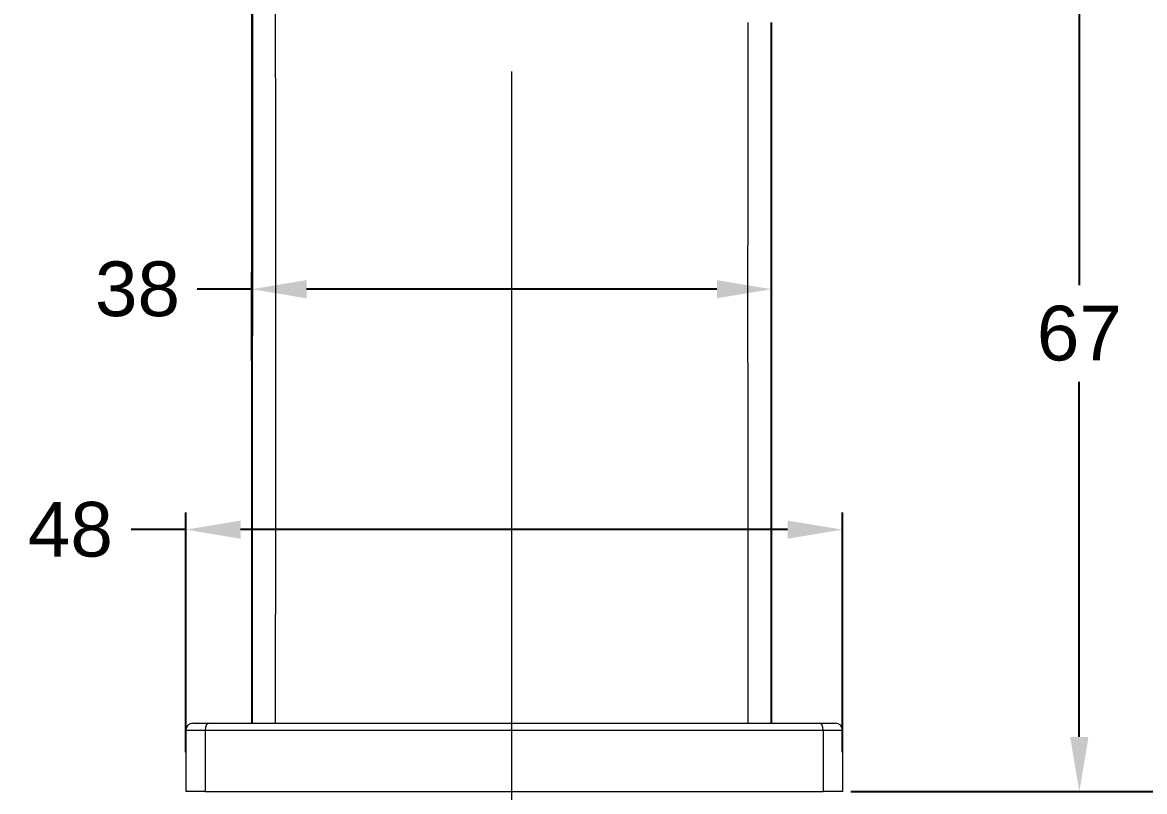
# Model space of a CAD drawing. Header units: millimetres. Extents: x 13304 to 14145, y -3112 to -2518.
# Drawn here: x 13575.3 to 13657.4, y -2904.8 to -2848.6 of the extents above; entities that cross this region are included whole.
import ezdxf

# ---------------------------------------------------------------- set-up
doc = ezdxf.new("R2010")
doc.units = ezdxf.units.MM
doc.linetypes.add('CENTERX2', pattern=[101.6, 63.5, -12.7, 12.7, -12.7])
doc.layers.add('CENTER', color=1, linetype='CENTERX2', lineweight=15)
doc.layers.add('DIM_', color=5, linetype='Continuous', lineweight=9)
doc.styles.get("Standard").update_dxf_attribs({"font": 'arial.ttf'})
doc.dimstyles.new('사본(2) STANDARD', dxfattribs={"dimscale": 0, "dimtxt": 4, "dimasz": 4, "dimexe": 1.25, "dimexo": 0.625, "dimgap": 1.5, "dimtad": 3, "dimtih": 1, "dimtoh": 1, "dimdec": 1, "dimzin": 9, "dimdsep": 46, "dimtxsty": 'Standard', "dimcen": 2.5, "dimclrd": 5, "dimclre": 5, "dimclrt": 5, "dimadec": 0, "dimazin": 0, "dimtfac": 1, "dimtdec": 1, "dimtmove": 0, "dimatfit": 3, "dimfxl": 1.25, "dimtfill": 1, "dimtolj": 1, "dimtzin": 0, "dimarcsym": 0})

# ---------------------------------------------------------------- blocks, each defined once
blk = doc.blocks.new('*D1')
at = {"layer": 'Defpoints', "color": 0, "transparency": 16777216}
for p in [(13611.112, -2735.149), (13694.137, -2735.149), (13635.287, -2904.833)]:
    blk.add_point(p, dxfattribs=at)
at = {"layer": 'DIM_', "color": 5, "lineweight": -2, "transparency": 16777216}
for p, q in [((13611.737, -2735.149), (13695.387, -2735.149)), ((13694.137, -2739.149), (13694.137, -2816.449)), ((13694.137, -2900.833), (13694.137, -2823.534)), ((13635.912, -2904.833), (13695.387, -2904.833))]:
    blk.add_line(p, q, dxfattribs=at)
at = {"layer": 'DIM_', "color": 5, "transparency": 16777216}
for points in [[(13693.471, -2739.149), (13694.804, -2739.149), (13694.137, -2735.149)], [(13693.471, -2900.833), (13694.804, -2900.833), (13694.137, -2904.833)]]:
    blk.add_solid(points, dxfattribs=at)
at = {"layer": 'DIM_', "color": 5, "transparency": 16777216, "insert": (13694.137, -2819.991), "char_height": 4, "attachment_point": 5, "bg_fill": 3, "box_fill_scale": 1.1, "bg_fill_color": 256, "bg_fill_true_color": 13158600, "bg_fill_transparency": 0}
blk.add_mtext('\\A1;169.7', dxfattribs=at)
blk = doc.blocks.new('*D2')
at = {"layer": 'Defpoints', "color": 0, "transparency": 16777216}
for p in [(13635.287, -2885.678), (13587.287, -2902.583), (13635.287, -2902.583)]:
    blk.add_point(p, dxfattribs=at)
at = {"layer": 'DIM_', "color": 5, "lineweight": -2, "transparency": 16777216}
for p, q in [((13587.287, -2901.958), (13587.287, -2884.428)), ((13635.287, -2901.958), (13635.287, -2884.428)), ((13587.287, -2885.678), (13583.287, -2885.678)), ((13631.287, -2885.678), (13591.287, -2885.678))]:
    blk.add_line(p, q, dxfattribs=at)
at = {"layer": 'DIM_', "color": 5, "transparency": 16777216}
for points in [[(13591.287, -2885.012), (13591.287, -2886.345), (13587.287, -2885.678)], [(13631.287, -2885.012), (13631.287, -2886.345), (13635.287, -2885.678)]]:
    blk.add_solid(points, dxfattribs=at)
at = {"layer": 'DIM_', "color": 5, "transparency": 16777216, "insert": (13578.837, -2885.678), "char_height": 4, "attachment_point": 5, "bg_fill": 3, "box_fill_scale": 1.1, "bg_fill_color": 256, "bg_fill_true_color": 13158600, "bg_fill_transparency": 0}
blk.add_mtext('\\A1;48', dxfattribs=at)
blk = doc.blocks.new('*D3')
at = {"layer": 'Defpoints', "color": 0, "transparency": 16777216}
for p in [(13630.111, -2868.093), (13592.111, -2873.967), (13630.111, -2873.967)]:
    blk.add_point(p, dxfattribs=at)
at = {"layer": 'DIM_', "color": 5, "lineweight": -2, "transparency": 16777216}
for p, q in [((13592.111, -2873.342), (13592.111, -2866.843)), ((13630.111, -2873.342), (13630.111, -2866.843)), ((13592.111, -2868.093), (13588.111, -2868.093)), ((13626.111, -2868.093), (13596.111, -2868.093))]:
    blk.add_line(p, q, dxfattribs=at)
at = {"layer": 'DIM_', "color": 5, "transparency": 16777216}
for points in [[(13596.111, -2867.426), (13596.111, -2868.76), (13592.111, -2868.093)], [(13626.111, -2867.426), (13626.111, -2868.76), (13630.111, -2868.093)]]:
    blk.add_solid(points, dxfattribs=at)
at = {"layer": 'DIM_', "color": 5, "transparency": 16777216, "insert": (13583.743, -2868.093), "char_height": 4, "attachment_point": 5, "bg_fill": 3, "box_fill_scale": 1.1, "bg_fill_color": 256, "bg_fill_true_color": 13158600, "bg_fill_transparency": 0}
blk.add_mtext('\\A1;38', dxfattribs=at)
blk = doc.blocks.new('*D4')
at = {"layer": 'Defpoints', "color": 0, "transparency": 16777216}
for p in [(13628.311, -2779.833), (13635.287, -2904.833), (13674.261, -2904.833)]:
    blk.add_point(p, dxfattribs=at)
at = {"layer": 'DIM_', "color": 5, "lineweight": -2, "transparency": 16777216}
for p, q in [((13628.936, -2779.833), (13675.511, -2779.833)), ((13674.261, -2783.833), (13674.261, -2838.791)), ((13674.261, -2900.833), (13674.261, -2845.876)), ((13635.912, -2904.833), (13675.511, -2904.833))]:
    blk.add_line(p, q, dxfattribs=at)
at = {"layer": 'DIM_', "color": 5, "transparency": 16777216}
for points in [[(13673.594, -2783.833), (13674.927, -2783.833), (13674.261, -2779.833)], [(13673.594, -2900.833), (13674.927, -2900.833), (13674.261, -2904.833)]]:
    blk.add_solid(points, dxfattribs=at)
at = {"layer": 'DIM_', "color": 5, "transparency": 16777216, "insert": (13674.261, -2842.333), "char_height": 4, "attachment_point": 5, "bg_fill": 3, "box_fill_scale": 1.1, "bg_fill_color": 256, "bg_fill_true_color": 13158600, "bg_fill_transparency": 0}
blk.add_mtext('\\A1;125', dxfattribs=at)
blk = doc.blocks.new('*D7')
at = {"layer": 'Defpoints', "color": 0, "transparency": 16777216}
for p in [(13646.137, -2837.833), (13646.137, -2904.833), (13652.615, -2904.833)]:
    blk.add_point(p, dxfattribs=at)
at = {"layer": 'DIM_', "color": 5, "lineweight": -2, "transparency": 16777216}
for p, q in [((13646.762, -2837.833), (13653.865, -2837.833)), ((13652.615, -2841.833), (13652.615, -2867.791)), ((13652.615, -2900.833), (13652.615, -2874.876)), ((13646.762, -2904.833), (13653.865, -2904.833))]:
    blk.add_line(p, q, dxfattribs=at)
at = {"layer": 'DIM_', "color": 5, "transparency": 16777216}
for points in [[(13651.949, -2841.833), (13653.282, -2841.833), (13652.615, -2837.833)], [(13651.949, -2900.833), (13653.282, -2900.833), (13652.615, -2904.833)]]:
    blk.add_solid(points, dxfattribs=at)
at = {"layer": 'DIM_', "color": 5, "transparency": 16777216, "insert": (13652.615, -2871.333), "char_height": 4, "attachment_point": 5, "bg_fill": 3, "box_fill_scale": 1.1, "bg_fill_color": 256, "bg_fill_true_color": 13158600, "bg_fill_transparency": 0}
blk.add_mtext('\\A1;67', dxfattribs=at)

msp = doc.modelspace()

# ---------------------------------------------------------------- linework, layer by layer
at = {"linetype": 'Continuous', "lineweight": 13}
for p, q in [((13587.287, -2900.333), (13588.692, -2900.333)), ((13588.692, -2900.333), (13633.882, -2900.333)), ((13588.692, -2900.333), (13588.692, -2904.833)), ((13633.882, -2900.333), (13635.287, -2900.333)), ((13633.882, -2900.333), (13633.882, -2904.833))]:
    msp.add_line(p, q, dxfattribs=at)
at = {"linetype": 'Continuous', "lineweight": 18}
for p, q in [((13587.287, -2900.333), (13587.287, -2904.833)), ((13587.787, -2899.833), (13588.958, -2899.833)), ((13588.958, -2899.833), (13633.616, -2899.833)), ((13633.616, -2899.833), (13634.787, -2899.833)), ((13635.287, -2900.333), (13635.287, -2904.833)), ((13588.692, -2904.833), (13587.287, -2904.833)), ((13588.692, -2904.833), (13633.882, -2904.833)), ((13635.287, -2904.833), (13633.882, -2904.833))]:
    msp.add_line(p, q, dxfattribs=at)
for centre, start, end in [((13587.787, -2900.333), 90, 180), ((13634.787, -2900.333), 0, 90)]:
    msp.add_arc(centre, 0.5, start, end, dxfattribs=at)
at = {"linetype": 'Continuous', "lineweight": 13}
for centre, start_param, end_param in [((13588.958, -2900.333), 0, 1.570796), ((13633.616, -2900.333), 4.712389, 6.283185)]:
    msp.add_ellipse(centre, major_axis=(0, 0.5), ratio=0.531646, start_param=start_param, end_param=end_param, dxfattribs=at)
at = {"linetype": 'Continuous', "lineweight": 0}
msp.add_open_spline([(13592.111, -2899.833), (13592.111, -2898.098), (13592.111, -2894.409), (13592.111, -2888.259), (13592.111, -2881.393), (13592.111, -2873.666), (13592.111, -2864.887), (13592.111, -2854.882), (13592.111, -2844.164), (13592.111, -2832.997), (13592.111, -2820.872), (13592.111, -2811.953), (13592.111, -2807.3)], degree=3, dxfattribs=at)
for points, knots in [([(13592.118, -2807.321), (13592.123, -2813.033), (13592.131, -2824.241), (13592.141, -2840.728), (13592.143, -2856.568), (13592.141, -2871.76), (13592.138, -2886.11), (13592.137, -2895.396), (13592.136, -2899.834)], [0, 0, 0, 0, 0.185207, 0.363423, 0.534646, 0.698875, 0.856113, 1, 1, 1, 1]), ([(13593.839, -2899.833), (13593.84, -2898.659), (13593.844, -2895.426), (13593.849, -2889.885), (13593.854, -2882.916), (13593.859, -2875.043), (13593.861, -2866.108), (13593.855, -2856.124), (13593.832, -2845.247), (13593.782, -2833.56), (13593.696, -2820.925), (13593.613, -2812.146), (13593.566, -2807.546)], [0, 0, 0, 0, 0.038158, 0.105089, 0.180063, 0.264634, 0.360957, 0.47046, 0.589168, 0.714557, 0.850424, 1, 1, 1, 1]), ([(13628.384, -2848.584), (13628.377, -2851.263), (13628.367, -2856.777), (13628.361, -2864.861), (13628.361, -2872.555), (13628.365, -2879.46), (13628.369, -2885.632), (13628.373, -2891.191), (13628.378, -2895.854), (13628.381, -2898.682), (13628.382, -2899.833)], [0, 0, 0, 0, 0.156847, 0.322819, 0.47328, 0.607217, 0.727034, 0.834518, 0.932574, 1, 1, 1, 1]), ([(13630.085, -2899.834), (13630.084, -2894.319), (13630.083, -2883.309), (13630.08, -2867.019), (13630.079, -2855.451), (13630.08, -2849.377), (13630.08, -2848.584)], [0, 0, 0, 0, 0.322811, 0.644485, 0.953553, 1, 1, 1, 1]), ([(13630.111, -2848.585), (13630.111, -2850.921), (13630.111, -2856.17), (13630.111, -2864.076), (13630.111, -2871.748), (13630.111, -2878.57), (13630.111, -2884.691), (13630.111, -2890.183), (13630.111, -2895.131), (13630.111, -2898.3), (13630.111, -2899.833)], [0, 0, 0, 0, 0.102003, 0.230288, 0.358573, 0.486859, 0.615144, 0.743429, 0.871715, 1, 1, 1, 1])]:
    msp.add_open_spline(points, degree=3, knots=knots, dxfattribs=at)

# ---------------------------------------------------------------- next in the draw order: dimensions: what is measured, and where the dimension line sits
at = {"layer": 'DIM_'}
dim = msp.add_linear_dim(base=(13694.137, -2735.149), p1=(13635.287, -2904.833), p2=(13611.112, -2735.149), angle=90, dimstyle='사본(2) STANDARD', override={"dimscale": 1, "dimtad": 0}, dxfattribs=at)
dim.commit()
dim.dimension.update_dxf_attribs({"geometry": '*D1', "text_midpoint": (13694.137, -2819.991)})

# ---------------------------------------------------------------- next in the draw order: dimensions: what is measured, and where the dimension line sits
for base, p1, p2, picture, middle in [((13630.111, -2868.093), (13592.111, -2873.967), (13630.111, -2873.967), '*D3', (13583.743, -2868.093)), ((13635.287, -2885.678), (13587.287, -2902.583), (13635.287, -2902.583), '*D2', (13578.837, -2885.678))]:
    dim = msp.add_linear_dim(base=base, p1=p1, p2=p2, dimstyle='사본(2) STANDARD', override={"dimscale": 1, "dimtad": 0}, dxfattribs=at)
    dim.commit()
    dim.dimension.update_dxf_attribs({"geometry": picture, "text_midpoint": middle, "dimtype": 128})

# ---------------------------------------------------------------- next in the draw order: linework, layer by layer
at = {"layer": 'CENTER'}
msp.add_line((13611.111, -2915.681), (13611.111, -2727.736), dxfattribs=at)

# ---------------------------------------------------------------- next in the draw order: dimensions: what is measured, and where the dimension line sits
at = {"layer": 'DIM_'}
dim = msp.add_linear_dim(base=(13674.261, -2904.833), p1=(13628.311, -2779.833), p2=(13635.287, -2904.833), angle=90, dimstyle='사본(2) STANDARD', override={"dimscale": 1, "dimtad": 0}, dxfattribs=at)
dim.commit()
dim.dimension.update_dxf_attribs({"geometry": '*D4', "text_midpoint": (13674.261, -2842.333)})

# ---------------------------------------------------------------- next in the draw order: dimensions: what is measured, and where the dimension line sits
dim = msp.add_linear_dim(base=(13652.615, -2904.833), p1=(13646.137, -2837.833), p2=(13646.137, -2904.833), angle=90, dimstyle='사본(2) STANDARD', override={"dimscale": 1, "dimtad": 0}, dxfattribs=at)
dim.commit()
dim.dimension.update_dxf_attribs({"geometry": '*D7', "text_midpoint": (13652.615, -2871.333)})

doc.saveas('drawing.dxf')
